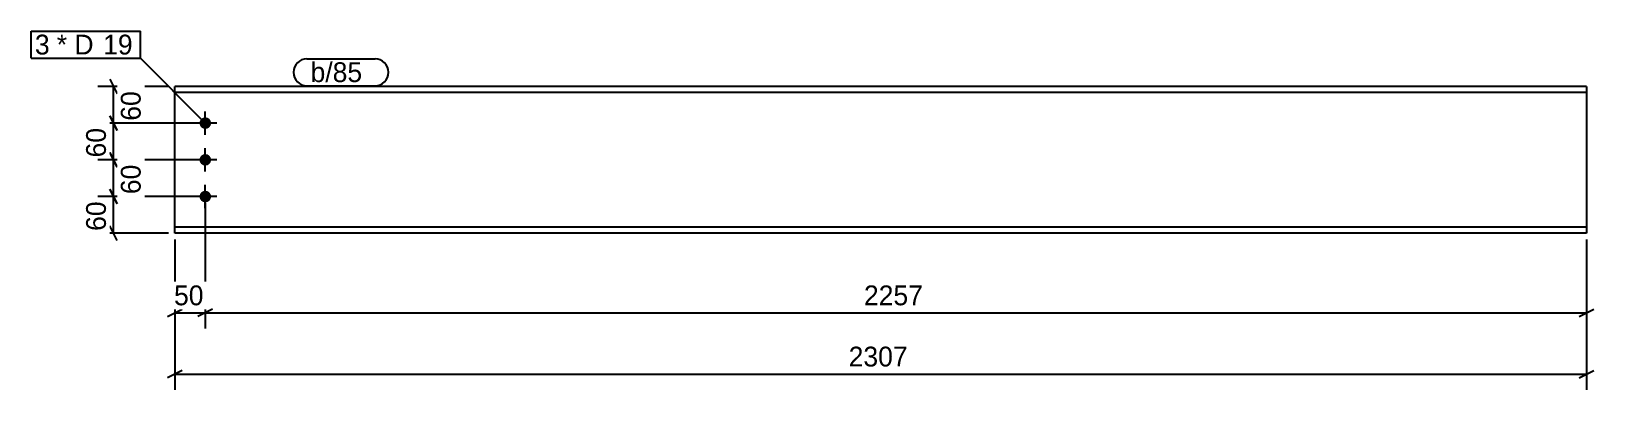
# Model space of a CAD drawing. Header units: millimetres. Extents: x 32 to 2585, y 32 to 618.
import ezdxf

# ---------------------------------------------------------------- set-up
doc = ezdxf.new("R2010")
doc.units = ezdxf.units.MM
doc.styles.add('Comic Sans MS', font='COMIC.TTF', dxfattribs={"height": 0.2})

msp = doc.modelspace()

# ---------------------------------------------------------------- hatches: boundary and pattern name
at = {"linetype": 'Continuous'}
for points in [[(306.9, 467.6, -1), (325.9, 467.6, -1)], [(306.9, 407.6, -1), (325.9, 407.6, -1)], [(306.9, 347.6, -1), (325.9, 347.6, -1)]]:
    msp.add_hatch(color=3, dxfattribs=at).paths.add_polyline_path(points)

# ---------------------------------------------------------------- linework, layer by layer
at = {"color": 7, "linetype": 'Continuous'}
for p, q in [((210.3, 573.7), (210.3, 617.7)), ((266.4, 287.6), (266.4, 527.6)), ((2573, 527.6), (266.4, 527.6)), ((2573, 517.8), (266.4, 517.8)), ((2573, 527.6), (2573, 287.6)), ((2573, 297.4), (266.4, 297.4)), ((2573, 287.6), (266.4, 287.6))]:
    msp.add_line(p, q, dxfattribs=at)
at = {"color": 8, "linetype": 'Continuous'}
for p, q in [((160.4, 539.6), (172.4, 515.6)), ((256.4, 527.6), (140.8, 527.6)), ((166.4, 467.6), (166.4, 527.6)), ((306.4, 467.6), (140.8, 467.6)), ((172.4, 455.6), (160.4, 479.6)), ((172.4, 395.6), (160.4, 419.6)), ((306.4, 407.6), (138, 407.6)), ((160.4, 359.6), (172.4, 335.6)), ((306.4, 347.6), (138, 347.6)), ((166.4, 287.6), (166.4, 347.6)), ((316.4, 337.6), (316.4, 132)), ((316.4, 337.6), (316.4, 132)), ((256.4, 287.6), (138, 287.6)), ((172.4, 275.6), (160.4, 299.6)), ((266.4, 277.6), (266.4, 32)), ((266.4, 277.6), (266.4, 132)), ((2573, 277.6), (2573, 132)), ((2573, 277.6), (2573, 32)), ((254.4, 151.6), (278.4, 163.6)), ((266.4, 157.6), (316.4, 157.6)), ((328.4, 163.6), (304.4, 151.6)), ((328.4, 163.6), (304.4, 151.6)), ((316.4, 157.6), (2573, 157.6)), ((2561, 151.6), (2585, 163.6)), ((278.4, 63.6), (254.4, 51.6)), ((266.4, 57.6), (2573, 57.6)), ((2561, 51.6), (2585, 63.6))]:
    msp.add_line(p, q, dxfattribs=at)
at = {"color": 3, "linetype": 'Continuous'}
for p, q in [((316.4, 448.6), (316.4, 486.6)), ((335.4, 467.6), (297.4, 467.6)), ((316.4, 388.6), (316.4, 426.6)), ((335.4, 407.6), (297.4, 407.6)), ((316.4, 328.6), (316.4, 366.6)), ((335.4, 347.6), (297.4, 347.6))]:
    msp.add_line(p, q, dxfattribs=at)

# ---------------------------------------------------------------- wipeouts: each hides what was drawn before it
at = {"color": 0}
msp.add_wipeout([(64.1, 579.7), (64.1, 611.7), (38, 611.7), (38, 579.7)], dxfattribs=at)

# ---------------------------------------------------------------- next in the draw order: wipeouts: each hides what was drawn before it
for points in [[(64.1, 579.7), (64.1, 611.7), (38, 611.7), (38, 579.7)], [(587.7, 534.6), (587.7, 566.6), (488.4, 566.6), (488.4, 534.6)], [(217.2, 530.1), (172.4, 530.1), (172.4, 465.1), (217.2, 465.1)], [(160.4, 350.1), (115.6, 350.1), (115.6, 285.1), (160.4, 285.1)], [(323.9, 163.6), (323.9, 208.4), (258.9, 208.4), (258.9, 163.6)], [(1503.2, 163.6), (1503.2, 208.4), (1386.2, 208.4), (1386.2, 163.6)], [(1478.2, 63.6), (1478.2, 108.4), (1361.2, 108.4), (1361.2, 63.6)]]:
    msp.add_wipeout(points, dxfattribs=at)

# ---------------------------------------------------------------- next in the draw order: linework, layer by layer
at = {"color": 7, "linetype": 'Continuous'}
for p, q in [((32, 573.7), (32, 617.7)), ((316.4, 467.6), (210.3, 573.7))]:
    msp.add_line(p, q, dxfattribs=at)
at = {"color": 8, "linetype": 'Continuous'}
for p, q in [((306.4, 467.6), (138, 467.6)), ((160.4, 479.6), (172.4, 455.6)), ((166.4, 407.6), (166.4, 467.6)), ((172.4, 335.6), (160.4, 359.6)), ((306.4, 347.6), (140.8, 347.6))]:
    msp.add_line(p, q, dxfattribs=at)

# ---------------------------------------------------------------- next in the draw order: texts
at = {"color": 3, "style": 'Comic Sans MS'}
for s, height, p in [('3', 32.4, (38, 579.7)), ('50', 32.38, (265.3, 170)), ('2257', 32.38, (1392.6, 170)), ('2307', 32.38, (1367.6, 70))]:
    msp.add_text(s, height=height, dxfattribs=at).set_placement(p)
for p in [(210.8, 471.5), (154, 291.5)]:
    msp.add_text('60', height=32.38, rotation=90.0002, dxfattribs=at).set_placement(p)

# ---------------------------------------------------------------- next in the draw order: wipeouts: each hides what was drawn before it
at = {"color": 0}
for points in [[(139.9, 579.7), (139.9, 611.7), (73.7, 611.7), (73.7, 579.7)], [(587.7, 534.6), (587.7, 566.6), (488.4, 566.6), (488.4, 534.6)]]:
    msp.add_wipeout(points, dxfattribs=at)

# ---------------------------------------------------------------- next in the draw order: linework, layer by layer
at = {"color": 7, "linetype": 'Continuous'}
for p, q in [((482.4, 572.6), (593.7, 572.6)), ((482.4, 528.6), (593.7, 528.6))]:
    msp.add_line(p, q, dxfattribs=at)
for centre, start, end in [((482.4, 550.6), 90, 270), ((593.7, 550.6), 270, 90)]:
    msp.add_arc(centre, 22, start, end, dxfattribs=at)

# ---------------------------------------------------------------- next in the draw order: texts
at = {"color": 3, "style": 'Comic Sans MS'}
msp.add_text('b/85', height=32.38, dxfattribs=at).set_placement((488.4, 534.6))

# ---------------------------------------------------------------- next in the draw order: wipeouts: each hides what was drawn before it
at = {"color": 0}
for points in [[(139.9, 579.7), (139.9, 611.7), (73.7, 611.7), (73.7, 579.7)], [(160.4, 470.1), (115.6, 470.1), (115.6, 405.1), (160.4, 405.1)]]:
    msp.add_wipeout(points, dxfattribs=at)

# ---------------------------------------------------------------- next in the draw order: linework, layer by layer
at = {"color": 8, "linetype": 'Continuous'}
for p, q in [((160.4, 419.6), (172.4, 395.6)), ((306.4, 407.6), (140.8, 407.6)), ((166.4, 347.6), (166.4, 407.6))]:
    msp.add_line(p, q, dxfattribs=at)

# ---------------------------------------------------------------- next in the draw order: texts
at = {"color": 3, "style": 'Comic Sans MS'}
msp.add_text('* D', height=32.38, dxfattribs=at).set_placement((73.7, 579.7))
msp.add_text('60', height=32.38, rotation=90.0002, dxfattribs=at).set_placement((154, 411.5))

# ---------------------------------------------------------------- next in the draw order: wipeouts: each hides what was drawn before it
at = {"color": 0}
msp.add_wipeout([(194.7, 579.7), (194.7, 611.7), (149.5, 611.7), (149.5, 579.7)], dxfattribs=at)

# ---------------------------------------------------------------- next in the draw order: wipeouts: each hides what was drawn before it
for points in [[(194.7, 579.7), (194.7, 611.7), (149.5, 611.7), (149.5, 579.7)], [(217.2, 410.1), (172.4, 410.1), (172.4, 345.1), (217.2, 345.1)]]:
    msp.add_wipeout(points, dxfattribs=at)

# ---------------------------------------------------------------- next in the draw order: linework, layer by layer
at = {"color": 7, "linetype": 'Continuous'}
for p, q in [((32, 617.7), (210.3, 617.7)), ((32, 573.7), (210.3, 573.7))]:
    msp.add_line(p, q, dxfattribs=at)

# ---------------------------------------------------------------- next in the draw order: texts
at = {"color": 3, "style": 'Comic Sans MS'}
msp.add_text('19', height=32.38, dxfattribs=at).set_placement((149.5, 579.7))
msp.add_text('60', height=32.38, rotation=90.0002, dxfattribs=at).set_placement((210.8, 351.5))

doc.saveas('drawing.dxf')
